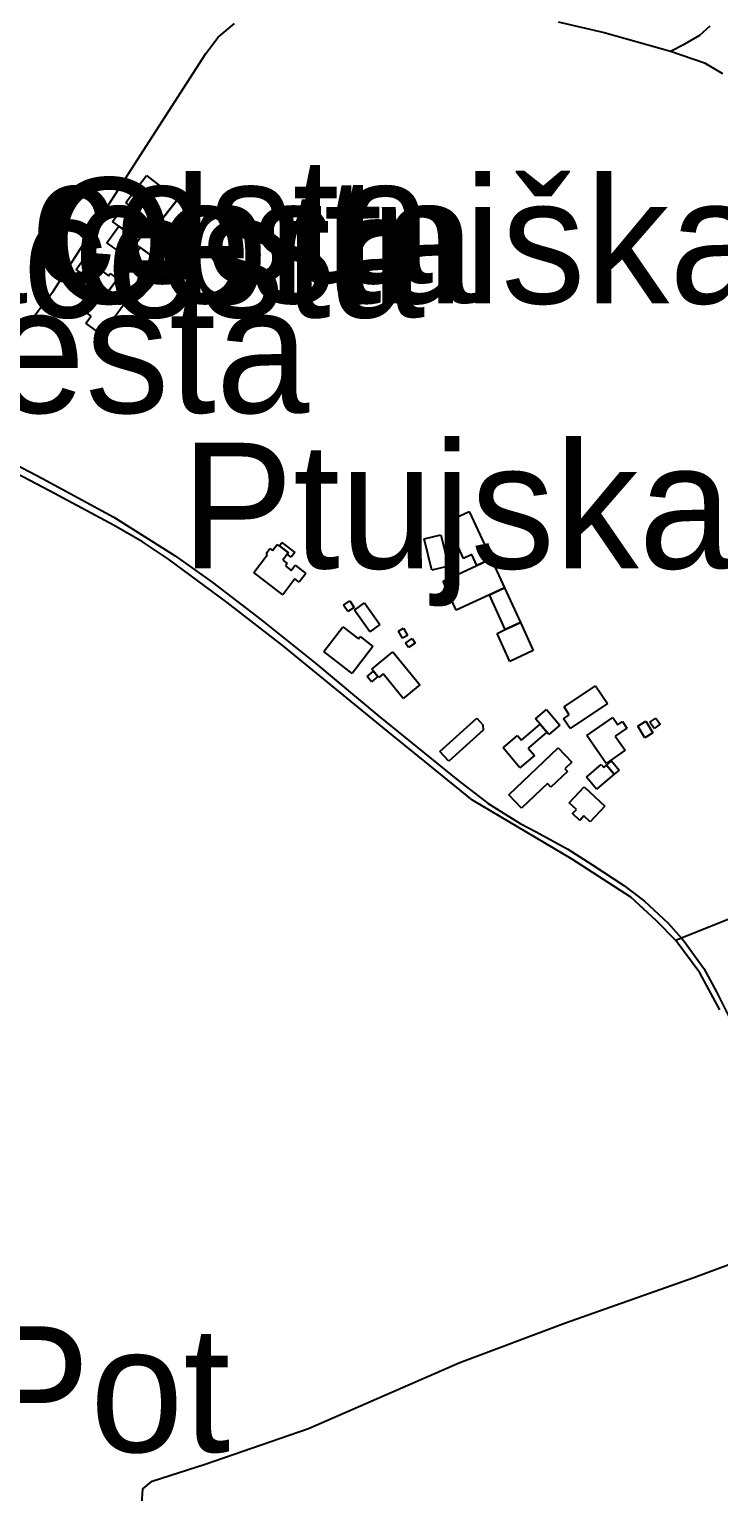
# Model space of a CAD drawing. Extents: x -8864 to 13231, y -7697 to 8949.
# Drawn here: x 165 to 506, y -4156 to -3434 of the extents above; entities that cross this region are included whole.
import ezdxf

# ---------------------------------------------------------------- set-up
doc = ezdxf.new("R2010")
doc.units = 0
for name, color, linetype in [('OSM_BUILDING_YES', 9, 'CONTINUOUS'), ('OSM_HIGHWAY_FOOTWAY', 8, 'CONTINUOUS'), ('OSM_HIGHWAY_RESIDENTIAL', 8, 'CONTINUOUS'), ('OSM_HIGHWAY_SECONDARY', 8, 'CONTINUOUS'), ('OSM_HIGHWAY_TRACK', 8, 'CONTINUOUS'), ('OSM_HIGHWAY_UNCLASSIFIED', 8, 'CONTINUOUS'), ('OSM_LABELS', 8, 'CONTINUOUS')]:
    doc.layers.add(name, color=color, linetype=linetype)

msp = doc.modelspace()

# ---------------------------------------------------------------- linework, layer by layer
at = {"layer": 'OSM_BUILDING_YES'}
for p, q in [((213.147037, -3519.575177), (223.315492, -3506.287383)), ((223.315492, -3506.287383), (237.281802, -3517.073291)), ((237.281802, -3517.073291), (238.445662, -3515.572159)), ((238.445662, -3515.572159), (247.840762, -3522.877666)), ((227.15929, -3530.405562), (213.147037, -3519.575177)), ((238.614115, -3518.118523), (228.330806, -3531.32848)), ((228.330806, -3531.32848), (238.614115, -3518.118523)), ((247.840762, -3522.877666), (229.310898, -3548.385782)), ((237.281802, -3517.073291), (238.614115, -3518.118523)), ((238.614115, -3518.118523), (237.281802, -3517.073291)), ((206.592672, -3529.037865), (209.793285, -3524.723502)), ((209.693744, -3531.306241), (206.592672, -3529.037865)), ((209.793285, -3524.723502), (221.041372, -3533.09648)), ((225.336931, -3532.785134), (227.15929, -3530.405562)), ((228.330806, -3531.32848), (227.15929, -3530.405562)), ((227.15929, -3530.405562), (228.330806, -3531.32848)), ((203.813192, -3539.423471), (209.693744, -3531.306241)), ((209.693744, -3531.306241), (217.457911, -3536.966063)), ((217.457911, -3536.966063), (209.693744, -3531.306241)), ((217.457911, -3536.966063), (211.585016, -3545.094412)), ((217.924986, -3537.310767), (217.457911, -3536.966063)), ((217.909672, -3540.079521), (223.928049, -3531.762141)), ((221.041372, -3533.09648), (217.924986, -3537.310767)), ((223.928049, -3531.762141), (225.336931, -3532.785134)), ((211.585016, -3545.094412), (203.813192, -3539.423471)), ((208.951018, -3557.236898), (220.176134, -3541.736326)), ((220.176134, -3541.736326), (217.909672, -3540.079521)), ((229.310898, -3548.385782), (220.176134, -3541.736326)), ((220.176134, -3541.736326), (229.310898, -3548.385782)), ((188.560511, -3552.611189), (192.771844, -3546.929129)), ((201.462503, -3562.307387), (188.560511, -3552.611189)), ((192.771844, -3546.929129), (204.52529, -3555.724647)), ((229.310898, -3548.385782), (216.722842, -3565.765549)), ((203.951018, -3564.108745), (207.611049, -3559.071615)), ((207.611049, -3559.071615), (203.951018, -3564.108745)), ((204.52529, -3555.724647), (205.352243, -3554.612698)), ((205.352243, -3554.612698), (208.951018, -3557.236898)), ((208.951018, -3557.236898), (207.611049, -3559.071615)), ((207.611049, -3559.071615), (208.951018, -3557.236898)), ((207.611049, -3559.071615), (215.750407, -3565.053902)), ((215.750407, -3565.053902), (207.611049, -3559.071615)), ((193.231262, -3573.593672), (201.462503, -3562.307387)), ((215.750407, -3565.053902), (201.286393, -3584.913316)), ((201.462503, -3562.307387), (203.951018, -3564.108745)), ((203.951018, -3564.108745), (201.462503, -3562.307387)), ((216.722842, -3565.765549), (215.750407, -3565.053902)), ((195.972456, -3575.639659), (193.231262, -3573.593672)), ((193.422686, -3579.142299), (195.972456, -3575.639659)), ((201.286393, -3584.913316), (193.422686, -3579.142299)), ((371.562062, -3677.227344), (382.702952, -3672.079019)), ((382.702952, -3672.079019), (393.491621, -3695.574507)), ((379.885187, -3695.363236), (371.562062, -3677.227344)), ((285.551333, -3691.482533), (287.909679, -3688.380195)), ((287.909679, -3688.380195), (288.94337, -3689.169679)), ((288.94337, -3689.169679), (290.176142, -3687.535113)), ((288.94337, -3689.169679), (293.384412, -3692.550005)), ((293.384412, -3692.550005), (288.94337, -3689.169679)), ((290.176142, -3687.535113), (296.562054, -3692.405451)), ((360.459458, -3685.733756), (368.71367, -3683.710008)), ((364.226686, -3701.18985), (360.459458, -3685.733756)), ((368.71367, -3683.710008), (372.488555, -3699.154983)), ((276.324686, -3702.279561), (283.131731, -3693.417325)), ((282.442604, -3692.883589), (284.264962, -3690.504018)), ((283.131731, -3693.417325), (282.442604, -3692.883589)), ((284.264962, -3690.504018), (285.551333, -3691.482533)), ((292.817796, -3693.295011), (290.650874, -3696.15272)), ((290.650874, -3696.15272), (292.840767, -3697.842883)), ((293.384412, -3692.550005), (292.817796, -3693.295011)), ((292.817796, -3693.295011), (293.384412, -3692.550005)), ((294.770323, -3694.785023), (292.817796, -3693.295011)), ((296.562054, -3692.405451), (294.770323, -3694.785023)), ((384.01995, -3693.450683), (379.885187, -3695.363236)), ((386.485494, -3698.810279), (384.01995, -3693.450683)), ((393.491621, -3695.574507), (386.485494, -3698.810279)), ((386.485494, -3698.810279), (393.491621, -3695.574507)), ((393.491621, -3695.574507), (400.038329, -3709.840816)), ((290.551334, -3713.276739), (276.324686, -3702.279561)), ((292.840767, -3697.842883), (291.906617, -3699.054908)), ((291.906617, -3699.054908), (294.747352, -3701.256567)), ((294.747352, -3701.256567), (296.72285, -3698.676845)), ((296.72285, -3698.676845), (302.006159, -3702.768818)), ((302.006159, -3702.768818), (298.759604, -3707.005345)), ((372.488555, -3699.154983), (364.226686, -3701.18985)), ((369.716733, -3706.638402), (386.485494, -3698.810279)), ((296.630967, -3705.35966), (290.551334, -3713.276739)), ((298.759604, -3707.005345), (296.630967, -3705.35966)), ((376.255784, -3720.849113), (369.716733, -3706.638402)), ((392.588098, -3713.287858), (400.038329, -3709.840816)), ((400.038329, -3709.840816), (392.588098, -3713.287858)), ((400.038329, -3709.840816), (407.932664, -3727.042671)), ((320.597279, -3718.336108), (323.667723, -3716.290121)), ((322.748887, -3721.583), (320.597279, -3718.336108)), ((323.667723, -3716.290121), (325.819331, -3719.525894)), ((326.010756, -3720.882472), (330.903559, -3717.324234)), ((330.903559, -3717.324234), (338.55287, -3727.976708)), ((392.588098, -3713.287858), (376.255784, -3720.849113)), ((400.482433, -3730.489713), (392.588098, -3713.287858)), ((325.819331, -3719.525894), (322.748887, -3721.583)), ((333.660067, -3731.534946), (326.010756, -3720.882472)), ((310.81933, -3741.29786), (320.252715, -3729.066418)), ((320.252715, -3729.066418), (327.924998, -3735.026466)), ((338.55287, -3727.976708), (333.660067, -3731.534946)), ((347.733576, -3731.179122), (350.183806, -3729.789185)), ((349.785643, -3734.781838), (347.733576, -3731.179122)), ((352.228216, -3733.380782), (349.785643, -3734.781838)), ((350.183806, -3729.789185), (352.228216, -3733.380782)), ((396.401269, -3732.380027), (400.482433, -3730.489713)), ((402.718268, -3746.145959), (396.401269, -3732.380027)), ((400.482433, -3730.489713), (407.932664, -3727.042671)), ((407.932664, -3727.042671), (400.482433, -3730.489713)), ((407.932664, -3727.042671), (414.249663, -3740.797483)), ((335.09192, -3738.88493), (324.831582, -3752.183844)), ((327.924998, -3735.026466), (328.767264, -3733.958995)), ((328.767264, -3733.958995), (335.09192, -3738.88493)), ((351.179212, -3737.116931), (354.51765, -3734.848555)), ((352.702948, -3739.374188), (351.179212, -3737.116931)), ((356.03373, -3737.105812), (352.702948, -3739.374188)), ((354.51765, -3734.848555), (356.03373, -3737.105812)), ((324.831582, -3752.183844), (310.81933, -3741.29786)), ((334.517648, -3749.948826), (345.023009, -3741.375697)), ((345.023009, -3741.375697), (358.246594, -3757.699112)), ((414.249663, -3740.797483), (402.718268, -3746.145959)), ((332.251185, -3753.5849), (335.352257, -3750.971819)), ((334.448735, -3756.22022), (332.251185, -3753.5849)), ((337.549807, -3753.607139), (334.448735, -3756.22022)), ((335.352257, -3750.971819), (334.517648, -3749.948826)), ((335.352257, -3750.971819), (337.549807, -3753.607139)), ((337.549807, -3753.607139), (335.352257, -3750.971819)), ((337.986255, -3754.140874), (337.549807, -3753.607139)), ((340.183805, -3752.350636), (337.986255, -3754.140874)), ((349.984725, -3764.448644), (340.183805, -3752.350636)), ((358.246594, -3757.699112), (349.984725, -3764.448644)), ((429.479373, -3768.640693), (445.053648, -3758.17725)), ((445.053648, -3758.17725), (450.911229, -3766.93941)), ((432.082743, -3772.554754), (429.479373, -3768.640693)), ((450.911229, -3766.93941), (432.44262, -3779.348764)), ((368.20831, -3790.61281), (386.462523, -3774.144842)), ((386.462523, -3774.144842), (389.456398, -3777.480689)), ((415.413522, -3774.522904), (420.888255, -3769.874957)), ((417.702956, -3777.236061), (415.413522, -3774.522904)), ((420.888255, -3769.874957), (427.465591, -3777.68084)), ((429.211379, -3774.489546), (432.082743, -3772.554754)), ((432.44262, -3779.348764), (429.211379, -3774.489546)), ((440.765745, -3782.806926), (453.63711, -3773.900213)), ((453.63711, -3773.900213), (456.056712, -3777.436212)), ((456.056712, -3777.436212), (458.30786, -3775.879483)), ((458.30786, -3775.879483), (460.513067, -3779.093016)), ((465.842318, -3778.081142), (469.785657, -3775.645973)), ((469.785657, -3775.645973), (473.353804, -3781.472587)), ((471.768811, -3776.235306), (474.747372, -3774.122603)), ((473.912763, -3779.293167), (471.768811, -3776.235306)), ((474.747372, -3774.122603), (476.89898, -3777.180463)), ((389.571253, -3780.071531), (372.52684, -3795.43867)), ((389.456398, -3777.480689), (389.571253, -3780.071531)), ((399.372173, -3788.800333), (406.531438, -3782.717971)), ((406.531438, -3782.717971), (408.506936, -3785.053064)), ((408.506936, -3785.053064), (417.702956, -3777.236061)), ((421.010766, -3781.150122), (411.799433, -3788.967125)), ((421.010766, -3781.150122), (417.702956, -3777.236061)), ((417.702956, -3777.236061), (421.010766, -3781.150122)), ((422.006172, -3782.339908), (421.010766, -3781.150122)), ((427.465591, -3777.68084), (422.006172, -3782.339908)), ((450.206788, -3796.561739), (440.765745, -3782.806926)), ((460.513067, -3779.093016), (454.762684, -3783.062675)), ((454.762684, -3783.062675), (459.578917, -3790.079075)), ((469.418122, -3783.907756), (465.842318, -3778.081142)), ((473.353804, -3781.472587), (469.418122, -3783.907756)), ((476.89898, -3777.180463), (473.912763, -3779.293167)), ((372.52684, -3795.43867), (368.20831, -3790.61281)), ((407.725925, -3798.71892), (399.372173, -3788.800333)), ((402.174623, -3812.040073), (426.630981, -3788.833692)), ((411.799433, -3788.967125), (414.885191, -3792.625438)), ((426.630981, -3788.833692), (433.346143, -3795.950167)), ((459.578917, -3790.079075), (450.206788, -3796.561739)), ((414.885191, -3792.625438), (407.725925, -3798.71892)), ((433.346143, -3795.950167), (429.877536, -3799.241537)), ((440.543693, -3803.32239), (447.833127, -3797.151072)), ((447.833127, -3797.151072), (449.050585, -3798.585487)), ((449.050585, -3798.585487), (450.436497, -3797.40682)), ((450.436497, -3797.40682), (452.894384, -3795.327475)), ((450.436497, -3797.40682), (454.203725, -3801.899095)), ((454.203725, -3801.899095), (450.436497, -3797.40682)), ((452.894384, -3795.327475), (456.669269, -3799.81975)), ((431.133279, -3800.575876), (423.016892, -3808.270565)), ((429.877536, -3799.241537), (431.133279, -3800.575876)), ((445.52838, -3809.24908), (440.543693, -3803.32239)), ((454.203725, -3801.899095), (445.52838, -3809.24908)), ((456.669269, -3799.81975), (454.203725, -3801.899095)), ((408.392082, -3818.656171), (402.174623, -3812.040073)), ((421.27876, -3806.424729), (408.392082, -3818.656171)), ((423.016892, -3808.270565), (421.27876, -3806.424729)), ((432.006173, -3815.987493), (439.356863, -3808.059294)), ((439.356863, -3808.059294), (449.59423, -3817.622058)), ((435.566663, -3819.312221), (432.006173, -3815.987493)), ((433.660078, -3821.358208), (435.566663, -3819.312221)), ((449.59423, -3817.622058), (442.404337, -3825.350105)), ((437.220569, -3824.682936), (433.660078, -3821.358208)), ((439.295607, -3822.447918), (437.220569, -3824.682936)), ((442.404337, -3825.350105), (439.295607, -3822.447918))]:
    msp.add_line(p, q, dxfattribs=at)
at = {"layer": 'OSM_HIGHWAY_FOOTWAY'}
for p, q in [((133.751929, -3636.007384), (172.036772, -3655.889037)), ((172.036772, -3655.889037), (207.113346, -3674.89225)), ((207.113346, -3674.89225), (237.503855, -3694.051136)), ((237.503855, -3694.051136), (255.773382, -3707.060942)), ((255.773382, -3707.060942), (279.739694, -3725.485942)), ((279.739694, -3725.485942), (306.921933, -3747.135594)), ((306.921933, -3747.135594), (338.04751, -3773.155207)), ((338.04751, -3773.155207), (377.067423, -3804.890239)), ((377.067423, -3804.890239), (391.967884, -3816.298838)), ((391.967884, -3816.298838), (407.810152, -3826.295262)), ((407.810152, -3826.295262), (415.643231, -3830.331638)), ((415.643231, -3830.331638), (431.424243, -3838.815811)), ((431.424243, -3838.815811), (443.261917, -3846.421544)), ((443.261917, -3846.421544), (459.042929, -3856.796031)), ((459.042929, -3856.796031), (469.27264, -3864.546317)), ((469.27264, -3864.546317), (480.964831, -3875.365583)), ((480.964831, -3875.365583), (487.45794, -3882.904599)), ((487.45794, -3882.904599), (489.15013, -3884.87275)), ((489.15013, -3884.87275), (498.499289, -3897.893676)), ((498.499289, -3897.893676), (504.78566, -3909.291156)), ((504.78566, -3909.291156), (513.116442, -3926.114948))]:
    msp.add_line(p, q, dxfattribs=at)
at = {"layer": 'OSM_HIGHWAY_RESIDENTIAL'}
for p, q in [((177.411964, -3563.141349), (217.220545, -3500.905548)), ((140.735084, -3611.055243), (177.411964, -3563.141349))]:
    msp.add_line(p, q, dxfattribs=at)
at = {"layer": 'OSM_HIGHWAY_SECONDARY'}
for p, q in [((175.474751, -3661.9714), (122.388987, -3634.050354)), ((207.312427, -3679.06206), (175.474751, -3661.9714)), ((221.385936, -3687.17929), (207.312427, -3679.06206)), ((234.2573, -3695.696821), (221.385936, -3687.17929)), ((263.07813, -3717.079605), (234.2573, -3695.696821)), ((291.033723, -3738.651421), (263.07813, -3717.079605)), ((342.549808, -3780.805418), (291.033723, -3738.651421)), ((384.257316, -3814.686512), (342.549808, -3780.805418)), ((433.193003, -3843.697268), (384.257316, -3814.686512)), ((462.519193, -3862.633764), (433.193003, -3843.697268)), ((475.183819, -3874.309232), (462.519193, -3862.633764)), ((484.586577, -3884.061027), (475.183819, -3874.309232)), ((496.508477, -3899.973021), (484.586577, -3884.061027)), ((506.347682, -3918.220108), (496.508477, -3899.973021))]:
    msp.add_line(p, q, dxfattribs=at)
at = {"layer": 'OSM_HIGHWAY_TRACK'}
for p, q in [((489.157787, -3441.204992), (496.592704, -3436.979585)), ((496.592704, -3436.979585), (501.676931, -3432.398354)), ((482.013836, -3444.841066), (489.157787, -3441.204992)), ((529.395158, -3866.01409), (487.45794, -3882.904599)), ((487.45794, -3882.904599), (484.586577, -3884.061027)), ((493.491632, -4050.308562), (553.476324, -4028.258608)), ((430.260384, -4072.725459), (493.491632, -4050.308562)), ((378.001573, -4092.340244), (430.260384, -4072.725459)), ((303.338471, -4125.020433), (378.001573, -4092.340244)), ((252.243519, -4142.533634), (303.338471, -4125.020433)), ((226.110285, -4150.93997), (252.243519, -4142.533634)), ((221.447191, -4154.67612), (226.110285, -4150.93997)), ((220.980116, -4162.370809), (221.447191, -4154.67612))]:
    msp.add_line(p, q, dxfattribs=at)
at = {"layer": 'OSM_HIGHWAY_UNCLASSIFIED'}
for p, q in [((258.713658, -3437.891384), (266.807074, -3431.17521)), ((426.646295, -3430.330129), (449.303265, -3435.611888)), ((449.303265, -3435.611888), (482.013836, -3444.841066)), ((252.603397, -3445.986374), (258.713658, -3437.891384)), ((217.220545, -3500.905548), (252.603397, -3445.986374)), ((482.013836, -3444.841066), (498.843853, -3450.567605)), ((498.843853, -3450.567605), (507.74125, -3455.827125))]:
    msp.add_line(p, q, dxfattribs=at)

# ---------------------------------------------------------------- texts
at = {"layer": 'OSM_LABELS'}
for s, p in [('Ptujska cesta', (-128.795426, -3559.378715)), ('Ptujska cesta', (-107.689477, -3569.269198)), ('Obrtniška ulica', (172.586157, -3569.44568)), ('Ptujska cesta', (-132.982532, -3576.307375)), ('Ptujska cesta', (-189.662016, -3623.446715)), ('Ptujska cesta', (240.44874, -3700.290382)), ('Grajska Pot', (-168.771844, -4136.550031))]:
    msp.add_text(s, height=62.042552, dxfattribs=at).set_placement(p)

doc.saveas('drawing.dxf')
